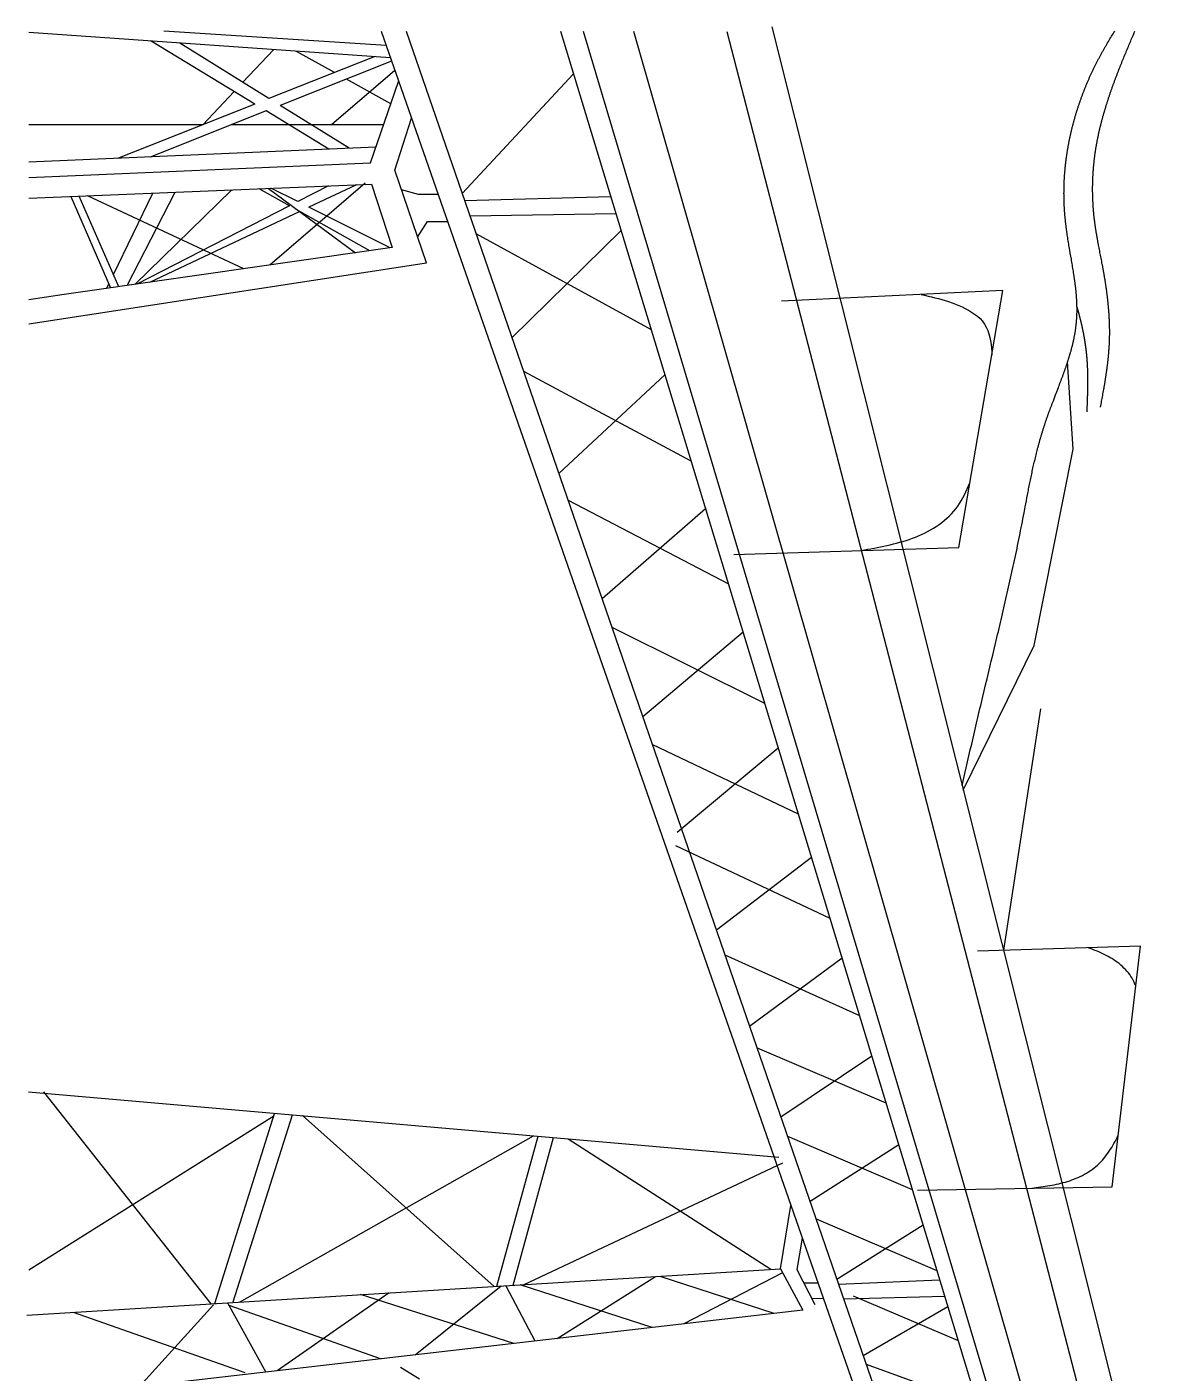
# Model space of a CAD drawing. Header units: millimetres. Extents: x 0 to 100, y 1 to 179.
# Drawn here: x -0.1 to 58.5, y 108.9 to 178.7 of the extents above; entities that cross this region are included whole.
import ezdxf

# ---------------------------------------------------------------- set-up
doc = ezdxf.new("R2010")
doc.units = ezdxf.units.MM
doc.layers.get('0').update_dxf_attribs({"color": 10})

msp = doc.modelspace()

# ---------------------------------------------------------------- linework, layer by layer
for points in [[(18.744, 177.087), (0, 178.411)], [(18.519, 177.732), (7.006, 178.478)], [(18.259, 178.478), (55.87, 70.675)], [(19.56, 178.478), (56.562, 71.226)], [(27.566, 178.478), (67.199, 47.884)], [(28.731, 178.478), (65.505, 55.179), (75.09, 16.881)], [(31.34, 178.478), (66.317, 56.275), (76.473, 14.54)], [(36.176, 178.452), (67.268, 58.422), (77.224, 14.54)], [(38.518, 178.697), (68.318, 59.866), (77.849, 14.54)], [(48.383, 139.359), (48.453, 139.666), (48.523, 139.973), (48.593, 140.281), (48.663, 140.588), (48.733, 140.895), (48.804, 141.203), (48.875, 141.51), (48.946, 141.817), (48.981, 141.971), (49.017, 142.125), (49.053, 142.278), (49.089, 142.432), (49.124, 142.585), (49.16, 142.739), (49.196, 142.892), (49.233, 143.046), (49.269, 143.199), (49.305, 143.353), (49.342, 143.506), (49.378, 143.66), (49.451, 143.967), (49.524, 144.274), (49.598, 144.581), (49.671, 144.888), (49.819, 145.502), (49.892, 145.808), (49.966, 146.115), (50.039, 146.422), (50.112, 146.729), (50.185, 147.036), (50.222, 147.19), (50.258, 147.343), (50.294, 147.497), (50.331, 147.65), (50.367, 147.804), (50.403, 147.958), (50.439, 148.111), (50.474, 148.265), (50.51, 148.418), (50.546, 148.572), (50.581, 148.726), (50.617, 148.879), (50.652, 149.033), (50.687, 149.187), (50.722, 149.34), (50.757, 149.494), (50.791, 149.648), (50.826, 149.802), (50.86, 149.956), (50.894, 150.109), (50.928, 150.263), (50.962, 150.417), (50.996, 150.571), (51.029, 150.725), (51.062, 150.879), (51.095, 151.033), (51.128, 151.187), (51.161, 151.341), (51.193, 151.495), (51.225, 151.65), (51.257, 151.804), (51.289, 151.958), (51.32, 152.112), (51.351, 152.267), (51.382, 152.421), (51.413, 152.575), (51.428, 152.652), (51.443, 152.73), (51.458, 152.807), (51.473, 152.884), (51.503, 153.039), (51.533, 153.193), (51.562, 153.348), (51.592, 153.502), (51.65, 153.811), (51.68, 153.966), (51.709, 154.12), (51.739, 154.275), (51.768, 154.429), (51.783, 154.507), (51.798, 154.584), (51.814, 154.661), (51.829, 154.738), (51.844, 154.815), (51.859, 154.893), (51.875, 154.97), (51.89, 155.047), (51.906, 155.124), (51.922, 155.201), (51.938, 155.278), (51.954, 155.355), (51.97, 155.432), (51.986, 155.509), (52.003, 155.586), (52.019, 155.663), (52.036, 155.74), (52.053, 155.817), (52.07, 155.894), (52.088, 155.971), (52.105, 156.048), (52.123, 156.125), (52.141, 156.202), (52.159, 156.278), (52.177, 156.355), (52.196, 156.432), (52.214, 156.508), (52.233, 156.585), (52.253, 156.662), (52.272, 156.738), (52.292, 156.815), (52.312, 156.891), (52.322, 156.929), (52.332, 156.968), (52.342, 157.006), (52.353, 157.044), (52.363, 157.082), (52.373, 157.12), (52.384, 157.159), (52.394, 157.197), (52.405, 157.235), (52.416, 157.273), (52.427, 157.311), (52.437, 157.349), (52.448, 157.387), (52.459, 157.425), (52.471, 157.463), (52.482, 157.502), (52.493, 157.54), (52.504, 157.578), (52.516, 157.616), (52.527, 157.654), (52.539, 157.692), (52.55, 157.73), (52.562, 157.768), (52.574, 157.806), (52.586, 157.844), (52.598, 157.882), (52.61, 157.919), (52.622, 157.957), (52.634, 157.995), (52.647, 158.033), (52.659, 158.071), (52.672, 158.109), (52.684, 158.147), (52.697, 158.185), (52.71, 158.222), (52.722, 158.26), (52.735, 158.298), (52.748, 158.336), (52.762, 158.374), (52.775, 158.411), (52.788, 158.449), (52.801, 158.487), (52.815, 158.525), (52.828, 158.562), (52.855, 158.638), (52.883, 158.713), (52.91, 158.788), (52.938, 158.864), (52.966, 158.939), (52.994, 159.014), (53.023, 159.089), (53.051, 159.164), (53.08, 159.24), (53.108, 159.315), (53.166, 159.465), (53.223, 159.615), (53.281, 159.765), (53.339, 159.915), (53.368, 159.99), (53.396, 160.065), (53.425, 160.14), (53.453, 160.215), (53.481, 160.289), (53.51, 160.364), (53.538, 160.439), (53.565, 160.514), (53.593, 160.589), (53.62, 160.664), (53.648, 160.739), (53.674, 160.814), (53.688, 160.852), (53.701, 160.889), (53.714, 160.927), (53.727, 160.964), (53.74, 161.002), (53.753, 161.039), (53.766, 161.077), (53.779, 161.114), (53.792, 161.152), (53.804, 161.189), (53.817, 161.227), (53.829, 161.264), (53.842, 161.302), (53.854, 161.339), (53.866, 161.377), (53.878, 161.415), (53.89, 161.452), (53.902, 161.49), (53.913, 161.527), (53.925, 161.565), (53.937, 161.603), (53.948, 161.64), (53.959, 161.678), (53.97, 161.715), (53.981, 161.753), (53.992, 161.791), (54.003, 161.828), (54.014, 161.866), (54.024, 161.904), (54.034, 161.941), (54.045, 161.979), (54.055, 162.017), (54.065, 162.055), (54.075, 162.092), (54.084, 162.13), (54.094, 162.168), (54.103, 162.206), (54.112, 162.243), (54.121, 162.281), (54.13, 162.319), (54.139, 162.357), (54.148, 162.395), (54.156, 162.433), (54.164, 162.47), (54.172, 162.508), (54.18, 162.546), (54.188, 162.584), (54.196, 162.622), (54.203, 162.66), (54.21, 162.698), (54.217, 162.736), (54.224, 162.774), (54.231, 162.812), (54.237, 162.85), (54.244, 162.888), (54.25, 162.926), (54.256, 162.964), (54.261, 163.002), (54.267, 163.04), (54.272, 163.078), (54.277, 163.116), (54.282, 163.155), (54.287, 163.193), (54.291, 163.231), (54.296, 163.269), (54.3, 163.307), (54.304, 163.346), (54.307, 163.384), (54.311, 163.422), (54.314, 163.46), (54.317, 163.499), (54.32, 163.537), (54.322, 163.576), (54.324, 163.614), (54.327, 163.652), (54.328, 163.691), (54.33, 163.729), (54.332, 163.768), (54.333, 163.806), (54.334, 163.845), (54.335, 163.883), (54.335, 163.922), (54.336, 163.96), (54.336, 163.999), (54.336, 164.037), (54.336, 164.076), (54.336, 164.115), (54.335, 164.153), (54.334, 164.192), (54.334, 164.231), (54.332, 164.269), (54.331, 164.308), (54.33, 164.347), (54.328, 164.385), (54.327, 164.424), (54.325, 164.463), (54.323, 164.502), (54.321, 164.541), (54.318, 164.579), (54.316, 164.618), (54.313, 164.657), (54.31, 164.696), (54.307, 164.735), (54.304, 164.774), (54.301, 164.813), (54.298, 164.852), (54.294, 164.89), (54.291, 164.929), (54.287, 164.968), (54.283, 165.007), (54.279, 165.046), (54.275, 165.085), (54.271, 165.124), (54.266, 165.163), (54.262, 165.203), (54.257, 165.242), (54.253, 165.281), (54.248, 165.32), (54.243, 165.359), (54.238, 165.398), (54.233, 165.437), (54.228, 165.476), (54.223, 165.515), (54.217, 165.555), (54.212, 165.594), (54.206, 165.633), (54.201, 165.672), (54.195, 165.711), (54.189, 165.75), (54.183, 165.79), (54.177, 165.829), (54.171, 165.868), (54.159, 165.947), (54.147, 166.025), (54.134, 166.104), (54.121, 166.182), (54.108, 166.261), (54.095, 166.34), (54.082, 166.419), (54.069, 166.497), (54.055, 166.576), (54.041, 166.655), (54.014, 166.813), (53.987, 166.97), (53.96, 167.128), (53.946, 167.207), (53.933, 167.286), (53.919, 167.365), (53.906, 167.444), (53.893, 167.523), (53.88, 167.602), (53.867, 167.681), (53.855, 167.76), (53.843, 167.839), (53.831, 167.919), (53.825, 167.958), (53.819, 167.998), (53.813, 168.037), (53.808, 168.077), (53.802, 168.116), (53.796, 168.156), (53.791, 168.195), (53.786, 168.235), (53.781, 168.274), (53.775, 168.314), (53.77, 168.354), (53.765, 168.393), (53.761, 168.433), (53.756, 168.472), (53.751, 168.512), (53.747, 168.551), (53.742, 168.591), (53.738, 168.63), (53.734, 168.67), (53.73, 168.709), (53.726, 168.749), (53.722, 168.788), (53.718, 168.828), (53.714, 168.867), (53.711, 168.907), (53.708, 168.947), (53.704, 168.986), (53.701, 169.026), (53.698, 169.065), (53.695, 169.105), (53.693, 169.144), (53.69, 169.184), (53.687, 169.223), (53.685, 169.263), (53.683, 169.302), (53.68, 169.342), (53.678, 169.381), (53.676, 169.421), (53.674, 169.46), (53.673, 169.5), (53.671, 169.539), (53.67, 169.579), (53.668, 169.618), (53.667, 169.657), (53.666, 169.697), (53.665, 169.736), (53.664, 169.776), (53.663, 169.815), (53.662, 169.855), (53.662, 169.894), (53.661, 169.934), (53.661, 169.973), (53.661, 170.013), (53.66, 170.052), (53.66, 170.091), (53.661, 170.131), (53.661, 170.17), (53.661, 170.21), (53.662, 170.249), (53.662, 170.288), (53.663, 170.328), (53.664, 170.367), (53.665, 170.407), (53.666, 170.446), (53.667, 170.485), (53.668, 170.525), (53.669, 170.564), (53.671, 170.604), (53.673, 170.643), (53.674, 170.682), (53.676, 170.722), (53.678, 170.761), (53.68, 170.8), (53.682, 170.84), (53.685, 170.879), (53.687, 170.918), (53.69, 170.958), (53.692, 170.997), (53.695, 171.036), (53.698, 171.076), (53.701, 171.115), (53.704, 171.154), (53.707, 171.194), (53.71, 171.233), (53.714, 171.272), (53.717, 171.311), (53.721, 171.351), (53.725, 171.39), (53.729, 171.429), (53.733, 171.468), (53.737, 171.508), (53.741, 171.547), (53.745, 171.586), (53.75, 171.625), (53.754, 171.665), (53.759, 171.704), (53.764, 171.743), (53.769, 171.782), (53.774, 171.821), (53.779, 171.86), (53.784, 171.9), (53.789, 171.939), (53.795, 171.978), (53.8, 172.017), (53.806, 172.056), (53.812, 172.095), (53.818, 172.134), (53.824, 172.174), (53.83, 172.213), (53.836, 172.252), (53.842, 172.291), (53.849, 172.33), (53.855, 172.369), (53.862, 172.408), (53.869, 172.447), (53.876, 172.486), (53.883, 172.525), (53.89, 172.564), (53.897, 172.603), (53.904, 172.642), (53.912, 172.681), (53.919, 172.719), (53.927, 172.758), (53.935, 172.797), (53.943, 172.836), (53.95, 172.875), (53.959, 172.914), (53.967, 172.952), (53.975, 172.991), (53.983, 173.03), (53.992, 173.069), (54, 173.108), (54.009, 173.146), (54.018, 173.185), (54.027, 173.224), (54.036, 173.262), (54.045, 173.301), (54.054, 173.339), (54.063, 173.378), (54.073, 173.417), (54.082, 173.455), (54.092, 173.494), (54.101, 173.532), (54.111, 173.571), (54.121, 173.609), (54.131, 173.648), (54.141, 173.686), (54.152, 173.724), (54.162, 173.763), (54.172, 173.801), (54.183, 173.839), (54.193, 173.878), (54.204, 173.916), (54.215, 173.954), (54.226, 173.992), (54.237, 174.031), (54.248, 174.069), (54.259, 174.107), (54.271, 174.145), (54.282, 174.183), (54.293, 174.221), (54.305, 174.259), (54.317, 174.297), (54.329, 174.335), (54.34, 174.373), (54.352, 174.411), (54.365, 174.449), (54.377, 174.487), (54.389, 174.525), (54.401, 174.562), (54.414, 174.6), (54.426, 174.638), (54.439, 174.676), (54.452, 174.713), (54.465, 174.751), (54.478, 174.789), (54.491, 174.826), (54.504, 174.864), (54.517, 174.901), (54.53, 174.939), (54.544, 174.976), (54.557, 175.014), (54.571, 175.051), (54.585, 175.088), (54.598, 175.126), (54.612, 175.163), (54.626, 175.2), (54.64, 175.237), (54.655, 175.275), (54.669, 175.312), (54.683, 175.349), (54.698, 175.386), (54.712, 175.423), (54.727, 175.46), (54.742, 175.497), (54.756, 175.534), (54.771, 175.571), (54.786, 175.607), (54.801, 175.644), (54.816, 175.681), (54.832, 175.718), (54.847, 175.754), (54.862, 175.791), (54.878, 175.828), (54.894, 175.864), (54.909, 175.901), (54.925, 175.937), (54.941, 175.974), (54.957, 176.01), (54.973, 176.046), (54.989, 176.083), (55.005, 176.119), (55.022, 176.155), (55.038, 176.191), (55.054, 176.227), (55.071, 176.264), (55.088, 176.3), (55.104, 176.336), (55.121, 176.372), (55.138, 176.407), (55.155, 176.443), (55.172, 176.479), (55.189, 176.515), (55.207, 176.551), (55.224, 176.586), (55.241, 176.622), (55.259, 176.658), (55.276, 176.693), (55.294, 176.729), (55.312, 176.764), (55.33, 176.799), (55.348, 176.835), (55.366, 176.87), (55.384, 176.905), (55.402, 176.94), (55.42, 176.976), (55.438, 177.011), (55.457, 177.046), (55.475, 177.081), (55.494, 177.116), (55.513, 177.151), (55.531, 177.185), (55.55, 177.22), (55.569, 177.255), (55.588, 177.29), (55.607, 177.324), (55.626, 177.359), (55.645, 177.393), (55.665, 177.428), (55.684, 177.462), (55.703, 177.497), (55.723, 177.531), (55.742, 177.565), (55.762, 177.599), (55.782, 177.634), (55.802, 177.668), (55.821, 177.702), (55.841, 177.736), (55.861, 177.77), (55.881, 177.804), (55.921, 177.872), (55.962, 177.94), (56.002, 178.007), (56.043, 178.075), (56.084, 178.142), (56.125, 178.209), (56.166, 178.276), (56.207, 178.344), (56.249, 178.411), (56.29, 178.478)], [(55.557, 158.974), (55.585, 159.128), (55.599, 159.205), (55.613, 159.282), (55.627, 159.359), (55.641, 159.436), (55.655, 159.513), (55.669, 159.589), (55.682, 159.666), (55.696, 159.743), (55.71, 159.82), (55.723, 159.897), (55.73, 159.936), (55.736, 159.974), (55.743, 160.013), (55.749, 160.051), (55.756, 160.09), (55.762, 160.128), (55.769, 160.167), (55.775, 160.205), (55.781, 160.244), (55.788, 160.282), (55.794, 160.321), (55.8, 160.359), (55.806, 160.398), (55.812, 160.436), (55.818, 160.475), (55.824, 160.513), (55.83, 160.552), (55.836, 160.59), (55.842, 160.629), (55.847, 160.667), (55.853, 160.706), (55.859, 160.744), (55.864, 160.783), (55.87, 160.821), (55.875, 160.86), (55.881, 160.899), (55.886, 160.937), (55.891, 160.976), (55.896, 161.014), (55.901, 161.053), (55.906, 161.091), (55.911, 161.13), (55.916, 161.168), (55.921, 161.207), (55.925, 161.246), (55.93, 161.284), (55.934, 161.323), (55.939, 161.361), (55.943, 161.4), (55.947, 161.439), (55.951, 161.477), (55.955, 161.516), (55.959, 161.554), (55.963, 161.593), (55.967, 161.632), (55.971, 161.67), (55.974, 161.709), (55.978, 161.748), (55.981, 161.786), (55.984, 161.825), (55.987, 161.864), (55.99, 161.902), (55.993, 161.941), (55.996, 161.98), (55.999, 162.018), (56.002, 162.057), (56.004, 162.096), (56.006, 162.134), (56.009, 162.173), (56.011, 162.212), (56.013, 162.251), (56.015, 162.289), (56.017, 162.328), (56.018, 162.367), (56.02, 162.406), (56.021, 162.444), (56.023, 162.483), (56.024, 162.522), (56.025, 162.561), (56.026, 162.599), (56.026, 162.638), (56.027, 162.677), (56.028, 162.716), (56.028, 162.755), (56.028, 162.793), (56.029, 162.832), (56.029, 162.871), (56.029, 162.91), (56.028, 162.949), (56.028, 162.987), (56.028, 163.026), (56.027, 163.065), (56.027, 163.104), (56.026, 163.143), (56.025, 163.182), (56.024, 163.22), (56.023, 163.259), (56.022, 163.298), (56.02, 163.337), (56.019, 163.376), (56.017, 163.415), (56.016, 163.454), (56.014, 163.492), (56.012, 163.531), (56.01, 163.57), (56.008, 163.609), (56.006, 163.648), (56.004, 163.687), (56.001, 163.726), (55.999, 163.764), (55.996, 163.803), (55.994, 163.842), (55.991, 163.881), (55.988, 163.92), (55.985, 163.959), (55.982, 163.998), (55.979, 164.036), (55.976, 164.075), (55.972, 164.114), (55.969, 164.153), (55.965, 164.192), (55.962, 164.231), (55.958, 164.269), (55.954, 164.308), (55.951, 164.347), (55.947, 164.386), (55.943, 164.425), (55.939, 164.464), (55.934, 164.502), (55.93, 164.541), (55.926, 164.58), (55.921, 164.619), (55.917, 164.658), (55.912, 164.696), (55.907, 164.735), (55.903, 164.774), (55.898, 164.813), (55.893, 164.851), (55.888, 164.89), (55.883, 164.929), (55.878, 164.968), (55.873, 165.006), (55.867, 165.045), (55.862, 165.084), (55.856, 165.122), (55.851, 165.161), (55.845, 165.2), (55.84, 165.239), (55.834, 165.277), (55.828, 165.316), (55.823, 165.354), (55.817, 165.393), (55.811, 165.432), (55.805, 165.47), (55.799, 165.509), (55.792, 165.548), (55.786, 165.586), (55.78, 165.625), (55.774, 165.663), (55.767, 165.702), (55.761, 165.74), (55.754, 165.779), (55.748, 165.817), (55.741, 165.856), (55.735, 165.894), (55.728, 165.933), (55.721, 165.971), (55.714, 166.01), (55.708, 166.048), (55.701, 166.087), (55.694, 166.125), (55.687, 166.163), (55.68, 166.202), (55.673, 166.24), (55.666, 166.279), (55.658, 166.317), (55.651, 166.355), (55.644, 166.393), (55.629, 166.47), (55.615, 166.547), (55.6, 166.623), (55.585, 166.7), (55.57, 166.776), (55.555, 166.853), (55.526, 167.005), (55.511, 167.082), (55.496, 167.158), (55.481, 167.234), (55.467, 167.311), (55.452, 167.387), (55.445, 167.425), (55.438, 167.464), (55.431, 167.502), (55.423, 167.54), (55.416, 167.578), (55.409, 167.617), (55.402, 167.655), (55.395, 167.693), (55.389, 167.731), (55.382, 167.77), (55.375, 167.808), (55.368, 167.846), (55.362, 167.884), (55.355, 167.923), (55.349, 167.961), (55.342, 167.999), (55.336, 168.038), (55.33, 168.076), (55.323, 168.114), (55.317, 168.153), (55.311, 168.191), (55.305, 168.23), (55.299, 168.268), (55.294, 168.306), (55.288, 168.345), (55.282, 168.383), (55.277, 168.422), (55.272, 168.46), (55.266, 168.499), (55.261, 168.537), (55.256, 168.576), (55.251, 168.615), (55.246, 168.653), (55.241, 168.692), (55.237, 168.731), (55.232, 168.769), (55.228, 168.808), (55.224, 168.847), (55.219, 168.885), (55.215, 168.924), (55.211, 168.963), (55.208, 169.002), (55.204, 169.041), (55.2, 169.079), (55.197, 169.118), (55.193, 169.157), (55.19, 169.196), (55.187, 169.235), (55.184, 169.274), (55.181, 169.313), (55.178, 169.352), (55.176, 169.39), (55.173, 169.429), (55.171, 169.468), (55.168, 169.507), (55.166, 169.546), (55.164, 169.585), (55.162, 169.624), (55.16, 169.663), (55.158, 169.702), (55.157, 169.741), (55.155, 169.78), (55.154, 169.819), (55.152, 169.858), (55.151, 169.898), (55.15, 169.937), (55.149, 169.976), (55.148, 170.015), (55.147, 170.054), (55.147, 170.093), (55.146, 170.132), (55.146, 170.171), (55.146, 170.21), (55.146, 170.249), (55.145, 170.288), (55.146, 170.327), (55.146, 170.366), (55.146, 170.405), (55.146, 170.444), (55.147, 170.483), (55.148, 170.522), (55.148, 170.561), (55.149, 170.601), (55.15, 170.64), (55.151, 170.679), (55.153, 170.718), (55.154, 170.757), (55.155, 170.796), (55.157, 170.835), (55.159, 170.874), (55.16, 170.913), (55.162, 170.952), (55.164, 170.99), (55.166, 171.029), (55.169, 171.068), (55.171, 171.107), (55.173, 171.146), (55.176, 171.185), (55.179, 171.224), (55.182, 171.263), (55.185, 171.302), (55.188, 171.341), (55.191, 171.379), (55.194, 171.418), (55.197, 171.457), (55.201, 171.496), (55.205, 171.534), (55.208, 171.573), (55.212, 171.612), (55.216, 171.651), (55.22, 171.689), (55.224, 171.728), (55.229, 171.767), (55.233, 171.805), (55.238, 171.844), (55.242, 171.882), (55.247, 171.921), (55.252, 171.959), (55.257, 171.998), (55.262, 172.036), (55.267, 172.075), (55.273, 172.113), (55.278, 172.151), (55.284, 172.19), (55.289, 172.228), (55.295, 172.267), (55.301, 172.305), (55.307, 172.343), (55.313, 172.381), (55.319, 172.42), (55.326, 172.458), (55.332, 172.496), (55.339, 172.534), (55.345, 172.572), (55.352, 172.61), (55.359, 172.648), (55.366, 172.687), (55.373, 172.725), (55.38, 172.763), (55.388, 172.801), (55.395, 172.839), (55.402, 172.877), (55.41, 172.915), (55.418, 172.952), (55.425, 172.99), (55.433, 173.028), (55.441, 173.066), (55.449, 173.104), (55.457, 173.142), (55.466, 173.18), (55.474, 173.217), (55.482, 173.255), (55.491, 173.293), (55.5, 173.331), (55.508, 173.368), (55.517, 173.406), (55.526, 173.444), (55.535, 173.481), (55.544, 173.519), (55.553, 173.556), (55.562, 173.594), (55.572, 173.632), (55.581, 173.669), (55.591, 173.707), (55.6, 173.744), (55.61, 173.782), (55.62, 173.819), (55.63, 173.857), (55.64, 173.894), (55.65, 173.931), (55.66, 173.969), (55.67, 174.006), (55.68, 174.044), (55.691, 174.081), (55.701, 174.118), (55.711, 174.156), (55.722, 174.193), (55.733, 174.23), (55.743, 174.267), (55.754, 174.305), (55.765, 174.342), (55.776, 174.379), (55.787, 174.416), (55.798, 174.454), (55.81, 174.491), (55.821, 174.528), (55.832, 174.565), (55.844, 174.602), (55.855, 174.639), (55.867, 174.676), (55.878, 174.713), (55.89, 174.751), (55.902, 174.788), (55.914, 174.825), (55.925, 174.862), (55.937, 174.899), (55.949, 174.936), (55.962, 174.973), (55.974, 175.01), (55.986, 175.047), (55.998, 175.083), (56.011, 175.12), (56.023, 175.157), (56.035, 175.194), (56.048, 175.231), (56.061, 175.268), (56.073, 175.305), (56.086, 175.342), (56.099, 175.379), (56.112, 175.415), (56.125, 175.452), (56.137, 175.489), (56.15, 175.526), (56.164, 175.563), (56.177, 175.599), (56.19, 175.636), (56.203, 175.673), (56.216, 175.71), (56.23, 175.746), (56.243, 175.783), (56.257, 175.82), (56.27, 175.856), (56.284, 175.893), (56.297, 175.93), (56.311, 175.966), (56.325, 176.003), (56.338, 176.04), (56.352, 176.076), (56.366, 176.113), (56.38, 176.149), (56.394, 176.186), (56.408, 176.223), (56.422, 176.259), (56.436, 176.296), (56.45, 176.332), (56.464, 176.369), (56.478, 176.405), (56.492, 176.442), (56.507, 176.478), (56.521, 176.515), (56.535, 176.551), (56.55, 176.588), (56.564, 176.624), (56.579, 176.661), (56.593, 176.697), (56.608, 176.734), (56.622, 176.77), (56.637, 176.807), (56.652, 176.843), (56.666, 176.88), (56.681, 176.916), (56.696, 176.952), (56.725, 177.025), (56.755, 177.098), (56.785, 177.171), (56.815, 177.244), (56.845, 177.316), (56.875, 177.389), (56.905, 177.462), (56.936, 177.534), (56.966, 177.607), (56.997, 177.68), (57.027, 177.752), (57.058, 177.825), (57.089, 177.897), (57.119, 177.97), (57.15, 178.042), (57.181, 178.115), (57.212, 178.188), (57.243, 178.26), (57.274, 178.333), (57.336, 178.478)], [(11.722, 174.695), (6.353, 177.962)], [(12.453, 174.984), (7.824, 177.858)], [(12.694, 177.514), (11.098, 175.826)], [(15.857, 176.332), (13.881, 177.43)], [(17.912, 177.146), (12.453, 174.984)], [(18.802, 176.92), (13.031, 174.626)], [(18.97, 176.439), (15.69, 173.623)], [(18.773, 174.711), (16.468, 175.992)], [(28.24, 176.257), (22.464, 170.058)], [(0, 170.891), (17.713, 171.656), (19.172, 175.862)], [(10.647, 175.349), (9.017, 173.623)], [(11.722, 174.695), (4.606, 171.877)], [(16.611, 172.404), (13.031, 174.626)], [(0, 163.298), (20.613, 166.461), (18.968, 171.26), (19.831, 173.972)], [(12.307, 174.338), (6.302, 171.951)], [(15.562, 172.358), (12.307, 174.338)], [(9.017, 173.623), (0, 173.623)], [(18.395, 173.623), (10.508, 173.623)], [(17.994, 172.464), (0, 171.675)], [(0, 169.821), (17.769, 170.54), (18.831, 167.25), (1.84, 164.816), (0, 164.552)], [(17.444, 170.598), (12.495, 166.342)], [(15.534, 170.45), (13.946, 169.635)], [(16.995, 170.509), (14.525, 169.345)], [(2.183, 169.909), (4.232, 165.158)], [(4.663, 165.22), (2.614, 169.927)], [(11.157, 166.15), (3.039, 169.944)], [(4.388, 165.852), (6.437, 170.082)], [(5.098, 165.282), (7.589, 170.128)], [(5.499, 165.34), (10.521, 170.247)], [(13.522, 169.418), (11.939, 170.304)], [(12.426, 170.324), (16.933, 166.978)], [(13.946, 169.635), (12.557, 170.329)], [(19.307, 170.271), (20.188, 170.017), (21.211, 170.017)], [(22.592, 169.69), (30.171, 169.896)], [(13.522, 169.418), (5.602, 165.355)], [(14.051, 169.121), (6.261, 165.449)], [(17.685, 167.085), (14.051, 169.121)], [(18.739, 167.236), (14.525, 169.345)], [(30.442, 169.002), (22.871, 168.88)], [(20.157, 167.791), (20.665, 168.603), (21.704, 168.603)], [(23.181, 167.981), (32.261, 163.006)], [(30.701, 168.148), (25.047, 162.573)], [(4.038, 165.131), (4.147, 165.356)], [(36.543, 151.338), (48.204, 151.704), (50.491, 165.021), (39.012, 164.472)], [(46.253, 164.818), (46.433, 164.778), (46.613, 164.738), (46.792, 164.696), (46.972, 164.653), (47.15, 164.607), (47.328, 164.558), (47.505, 164.506), (47.681, 164.45), (47.856, 164.39), (48.03, 164.325), (48.203, 164.255), (48.374, 164.179), (48.544, 164.097), (48.711, 164.009), (48.874, 163.912), (49.03, 163.807), (49.176, 163.693), (49.312, 163.568), (49.434, 163.431), (49.541, 163.283), (49.631, 163.122), (49.707, 162.953), (49.769, 162.776), (49.818, 162.595), (49.855, 162.411), (49.883, 162.227), (49.901, 162.042), (49.912, 161.858), (49.916, 161.673)], [(54.857, 158.741), (54.86, 158.828), (54.864, 158.914), (54.866, 158.958), (54.867, 159.001), (54.869, 159.045), (54.871, 159.088), (54.872, 159.132), (54.874, 159.175), (54.876, 159.219), (54.877, 159.262), (54.879, 159.306), (54.88, 159.349), (54.881, 159.371), (54.882, 159.393), (54.883, 159.414), (54.883, 159.436), (54.884, 159.458), (54.885, 159.479), (54.885, 159.501), (54.886, 159.523), (54.887, 159.545), (54.887, 159.566), (54.888, 159.588), (54.889, 159.61), (54.889, 159.631), (54.89, 159.653), (54.891, 159.675), (54.891, 159.696), (54.892, 159.718), (54.892, 159.74), (54.893, 159.761), (54.893, 159.783), (54.894, 159.805), (54.894, 159.827), (54.895, 159.848), (54.895, 159.87), (54.896, 159.892), (54.896, 159.913), (54.897, 159.935), (54.897, 159.957), (54.897, 159.978), (54.898, 160), (54.898, 160.022), (54.898, 160.043), (54.899, 160.065), (54.899, 160.086), (54.899, 160.108), (54.899, 160.13), (54.9, 160.151), (54.9, 160.173), (54.9, 160.195), (54.9, 160.216), (54.9, 160.238), (54.9, 160.26), (54.9, 160.281), (54.9, 160.303), (54.9, 160.324), (54.9, 160.346), (54.9, 160.368), (54.9, 160.389), (54.9, 160.411), (54.9, 160.432), (54.9, 160.454), (54.9, 160.476), (54.9, 160.497), (54.9, 160.519), (54.899, 160.54), (54.899, 160.562), (54.899, 160.583), (54.899, 160.605), (54.898, 160.627), (54.898, 160.648), (54.898, 160.67), (54.897, 160.691), (54.897, 160.713), (54.896, 160.734), (54.896, 160.756), (54.895, 160.777), (54.895, 160.799), (54.894, 160.82), (54.893, 160.842), (54.893, 160.863), (54.892, 160.885), (54.891, 160.906), (54.891, 160.928), (54.89, 160.949), (54.889, 160.971), (54.888, 160.992), (54.887, 161.014), (54.886, 161.035), (54.885, 161.057), (54.885, 161.078), (54.883, 161.1), (54.882, 161.121), (54.881, 161.142), (54.881, 161.153), (54.88, 161.164), (54.88, 161.175), (54.879, 161.185), (54.878, 161.196), (54.878, 161.207), (54.877, 161.217), (54.877, 161.228), (54.876, 161.239), (54.875, 161.25), (54.875, 161.26), (54.874, 161.271), (54.873, 161.282), (54.873, 161.292), (54.872, 161.303), (54.871, 161.314), (54.871, 161.324), (54.87, 161.335), (54.869, 161.346), (54.868, 161.357), (54.868, 161.367), (54.867, 161.378), (54.866, 161.389), (54.865, 161.399), (54.865, 161.41), (54.864, 161.421), (54.863, 161.431), (54.862, 161.442), (54.861, 161.453), (54.861, 161.463), (54.86, 161.474), (54.859, 161.485), (54.858, 161.495), (54.857, 161.506), (54.856, 161.517), (54.855, 161.527), (54.854, 161.538), (54.853, 161.549), (54.853, 161.559), (54.852, 161.57), (54.851, 161.581), (54.85, 161.591), (54.849, 161.602), (54.848, 161.613), (54.847, 161.623), (54.846, 161.634), (54.845, 161.645), (54.844, 161.655), (54.843, 161.666), (54.842, 161.677), (54.841, 161.687), (54.84, 161.698), (54.838, 161.708), (54.837, 161.719), (54.836, 161.73), (54.835, 161.74), (54.834, 161.751), (54.833, 161.762), (54.832, 161.772), (54.831, 161.783), (54.83, 161.793), (54.828, 161.804), (54.827, 161.815), (54.826, 161.825), (54.825, 161.836), (54.824, 161.847), (54.822, 161.857), (54.821, 161.868), (54.82, 161.878), (54.819, 161.889), (54.817, 161.9), (54.816, 161.91), (54.815, 161.921), (54.814, 161.931), (54.812, 161.942), (54.811, 161.953), (54.81, 161.963), (54.808, 161.974), (54.807, 161.985), (54.806, 161.995), (54.804, 162.006), (54.803, 162.016), (54.802, 162.027), (54.8, 162.037), (54.799, 162.048), (54.798, 162.059), (54.796, 162.069), (54.795, 162.08), (54.793, 162.09), (54.792, 162.101), (54.79, 162.112), (54.789, 162.122), (54.788, 162.133), (54.786, 162.143), (54.785, 162.154), (54.783, 162.164), (54.782, 162.175), (54.78, 162.186), (54.779, 162.196), (54.777, 162.207), (54.775, 162.217), (54.774, 162.228), (54.772, 162.238), (54.771, 162.249), (54.769, 162.26), (54.768, 162.27), (54.766, 162.281), (54.764, 162.291), (54.763, 162.302), (54.761, 162.312), (54.76, 162.323), (54.758, 162.333), (54.756, 162.344), (54.755, 162.355), (54.753, 162.365), (54.751, 162.376), (54.75, 162.386), (54.748, 162.397), (54.746, 162.407), (54.744, 162.418), (54.743, 162.428), (54.741, 162.439), (54.739, 162.449), (54.738, 162.46), (54.734, 162.481), (54.73, 162.502), (54.727, 162.523), (54.723, 162.544), (54.72, 162.565), (54.716, 162.586), (54.712, 162.607), (54.708, 162.628), (54.705, 162.649), (54.701, 162.67), (54.697, 162.691), (54.693, 162.712), (54.689, 162.733), (54.685, 162.754), (54.681, 162.775), (54.677, 162.796), (54.673, 162.817), (54.669, 162.838), (54.665, 162.859), (54.66, 162.88), (54.656, 162.901), (54.652, 162.922), (54.648, 162.943), (54.643, 162.964), (54.639, 162.985), (54.635, 163.006), (54.63, 163.027), (54.626, 163.048), (54.621, 163.069), (54.617, 163.09), (54.612, 163.111), (54.608, 163.132), (54.603, 163.152), (54.598, 163.173), (54.594, 163.194), (54.589, 163.215), (54.584, 163.236), (54.579, 163.257), (54.575, 163.278), (54.57, 163.299), (54.565, 163.319), (54.56, 163.34), (54.555, 163.361), (54.55, 163.382), (54.545, 163.403), (54.54, 163.424), (54.535, 163.445), (54.53, 163.465), (54.525, 163.486), (54.52, 163.507), (54.515, 163.528), (54.509, 163.549), (54.504, 163.569), (54.499, 163.59), (54.494, 163.611), (54.488, 163.632), (54.483, 163.653), (54.478, 163.673), (54.472, 163.694), (54.467, 163.715), (54.461, 163.736), (54.456, 163.757), (54.45, 163.777), (54.445, 163.798), (54.439, 163.819), (54.434, 163.84), (54.428, 163.86), (54.422, 163.881), (54.417, 163.902), (54.411, 163.923), (54.405, 163.943), (54.4, 163.964), (54.394, 163.985), (54.388, 164.005), (54.382, 164.026), (54.376, 164.047), (54.37, 164.068), (54.364, 164.088), (54.358, 164.109), (54.352, 164.13), (54.346, 164.15), (54.34, 164.171), (54.334, 164.192)], [(48.441, 139.125), (52.112, 146.623), (54.129, 156.793), (53.85, 161.328)], [(25.643, 160.845), (34.326, 156.203)], [(32.972, 160.663), (27.471, 155.547)], [(43.146, 151.546), (43.314, 151.577), (43.481, 151.608), (43.649, 151.639), (43.817, 151.671), (43.985, 151.703), (44.152, 151.736), (44.319, 151.77), (44.486, 151.806), (44.652, 151.843), (44.818, 151.883), (44.983, 151.924), (45.148, 151.969), (45.312, 152.016), (45.476, 152.066), (45.638, 152.12), (45.8, 152.178), (45.96, 152.239), (46.12, 152.305), (46.278, 152.376), (46.435, 152.451), (46.59, 152.53), (46.743, 152.614), (46.892, 152.703), (47.039, 152.796), (47.182, 152.894), (47.321, 152.996), (47.456, 153.103), (47.586, 153.215), (47.711, 153.332), (47.83, 153.453), (47.943, 153.579), (48.05, 153.71), (48.15, 153.846), (48.245, 153.985), (48.333, 154.129), (48.417, 154.277), (48.496, 154.427), (48.571, 154.581), (48.643, 154.736), (48.712, 154.894), (48.779, 155.054)], [(27.952, 154.153), (36.266, 149.81)], [(35.083, 153.708), (29.716, 149.041)], [(30.223, 147.571), (38.144, 143.623)], [(37.027, 147.303), (31.829, 142.915)], [(52.441, 143.333), (50.526, 130.811)], [(32.324, 141.481), (39.886, 137.882)], [(38.849, 141.298), (33.61, 136.925)], [(33.53, 136.255), (41.527, 132.477)], [(40.569, 135.632), (35.644, 131.857)], [(36.083, 130.586), (43.056, 127.439)], [(46.072, 118.37), (56.163, 118.546), (57.619, 131.025), (49.181, 130.771)], [(57.378, 128.959), (57.338, 129.064), (57.295, 129.167), (57.246, 129.267), (57.192, 129.365), (57.133, 129.46), (57.069, 129.553), (57, 129.642), (56.926, 129.729), (56.849, 129.813), (56.769, 129.894), (56.686, 129.972), (56.6, 130.047), (56.512, 130.12), (56.422, 130.189), (56.33, 130.255), (56.236, 130.319), (56.141, 130.38), (56.044, 130.439), (55.946, 130.495), (55.847, 130.549), (55.747, 130.6), (55.645, 130.65), (55.543, 130.697), (55.44, 130.742), (55.336, 130.785), (55.231, 130.827), (55.126, 130.867), (55.02, 130.906), (54.914, 130.944)], [(42.155, 130.406), (37.367, 126.862)], [(37.751, 125.751), (44.433, 122.899)], [(43.698, 125.32), (38.989, 122.162)], [(-0.005, 123.465), (38.872, 120.082)], [(0.768, 123.472), (9.431, 112.478)], [(-0.003, 114.242), (12.708, 122.233)], [(9.651, 112.492), (12.747, 122.355)], [(10.602, 112.579), (13.679, 122.274)], [(14.192, 122.246), (24.129, 113.383)], [(10.917, 112.57), (26.166, 121.188)], [(24.265, 113.395), (26.401, 121.167)], [(25.103, 113.44), (27.208, 121.098)], [(27.957, 121.032), (38.468, 114.284)], [(39.328, 121.178), (45.796, 118.407)], [(51.989, 118.473), (52.106, 118.489), (52.224, 118.506), (52.341, 118.523), (52.459, 118.54), (52.576, 118.558), (52.693, 118.576), (52.81, 118.595), (52.926, 118.615), (53.043, 118.636), (53.159, 118.659), (53.274, 118.683), (53.389, 118.708), (53.504, 118.736), (53.618, 118.765), (53.732, 118.796), (53.845, 118.83), (53.957, 118.866), (54.069, 118.905), (54.179, 118.947), (54.29, 118.991), (54.399, 119.038), (54.507, 119.089), (54.614, 119.142), (54.719, 119.198), (54.822, 119.257), (54.924, 119.32), (55.024, 119.385), (55.121, 119.453), (55.216, 119.524), (55.309, 119.598), (55.398, 119.675), (55.485, 119.756), (55.569, 119.839), (55.649, 119.925), (55.726, 120.014), (55.8, 120.106), (55.872, 120.2), (55.94, 120.296), (56.007, 120.394), (56.071, 120.493), (56.133, 120.595), (56.194, 120.697), (56.252, 120.8), (56.31, 120.904), (56.366, 121.008), (56.421, 121.113), (56.475, 121.218)], [(45.094, 120.721), (40.499, 117.784)], [(25.688, 113.479), (39.081, 119.795)], [(38.961, 114.296), (39.505, 117.582)], [(40.811, 116.882), (47.07, 114.212)], [(40.097, 115.883), (39.81, 114.259), (40.754, 112.442)], [(46.355, 116.567), (41.892, 113.746)], [(-0.094, 111.892), (38.961, 114.296), (40.117, 112.159), (0, 107.524)], [(27.39, 110.689), (32.479, 113.897)], [(32.713, 113.911), (38.627, 111.987)], [(39.073, 114.088), (33.957, 111.447)], [(20.033, 109.839), (24.494, 113.405)], [(24.726, 113.42), (26.23, 110.555)], [(32.321, 111.258), (25.474, 113.466)], [(40.911, 113.552), (40.177, 113.552)], [(41.978, 113.499), (47.216, 113.729)], [(9.572, 112.432), (5.736, 108.187)], [(10.305, 112.532), (12.284, 108.943)], [(10.369, 112.416), (18.265, 109.634)], [(18.682, 113.048), (12.874, 109.011)], [(25.146, 110.429), (17.204, 112.957)], [(41.188, 112.758), (40.601, 112.736)], [(47.48, 112.861), (42.245, 112.724)], [(42.734, 112.894), (48.173, 110.576)], [(2.311, 112.04), (11.201, 108.924)], [(47.644, 112.319), (43.259, 109.785)], [(19.274, 109.189), (20.253, 108.582)], [(43.411, 109.345), (49.187, 107.235)]]:
    msp.add_lwpolyline(points)

doc.saveas('drawing.dxf')
